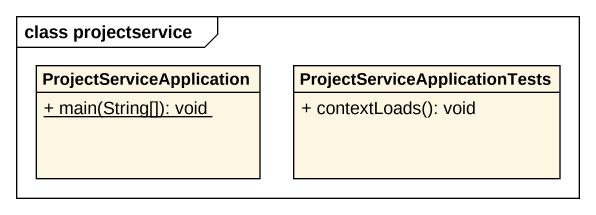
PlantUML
@startuml
mainframe class projectservice
hide circle
hide empty members
skinparam classAttributeIconSize 0
class ProjectServiceApplication {
  {static} + main(String[]): void
}
class "ProjectServiceApplicationTests" as ProjectServiceApplicationTes {
  + contextLoads(): void
}
@enduml
